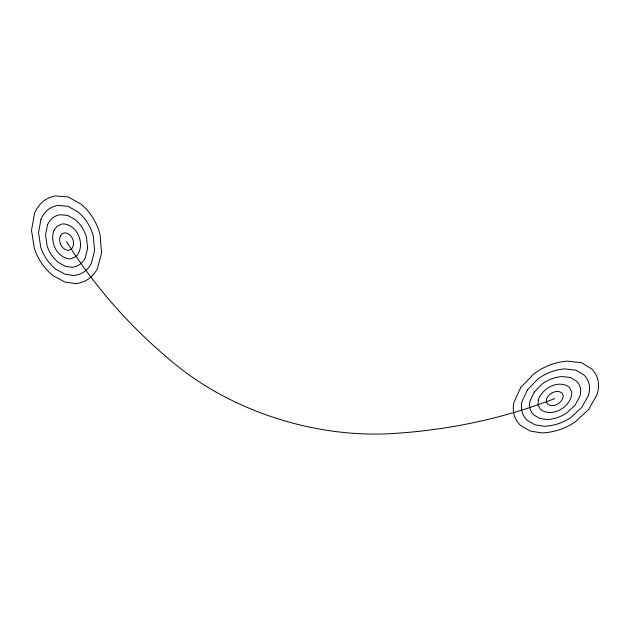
<?xml version="1.0" encoding="UTF-8"?>
<svg xmlns="http://www.w3.org/2000/svg" width="630" height="630" viewBox="0 0 630 630"><rect width="100%" height="100%" fill="white"/><g stroke="black" fill="none" stroke-linecap="round" stroke-linejoin="round"><path stroke-width="0.94" d="M66.591 241.66A642.104 515.742 -6.4 0 0 175.337 364.384A226.666 152.72 16.3 0 0 392.372 433.558A646.679 532.011 39 0 0 554.699 398.585M538.248 400.042L538.099 405.058L540.666 409.626C552.691 418.123 572.284 406.255 571.756 391.931L569.252 387.135C558.29 379.26 542.115 388.269 538.248 400.042M546.438 399.318L546.344 401.845L547.62 404.153C553.628 408.445 563.496 402.468 563.173 395.278L561.913 392.915C556.44 389.009 548.415 393.474 546.438 399.318M34.437 213.696L31.5 230.383L34.327 248.228A73.639 45.415 26.4 0 0 41.446 262.97A46.722 28.287 26.9 0 0 53.337 275.83L64.937 282.09L75.97 283.634A50.077 29.949 28 0 0 89.334 278.318A75.088 44.84 29 0 0 97.429 268.482L101.603 252.921L100.091 234.84A76.23 45.998 29.5 0 0 93.516 218.846A48.856 30.035 29 0 0 81.12 204.207L68.41 197.025L55.44 195.914A48.471 30.193 28 0 0 42.155 202.285A74.71 46.62 26.8 0 0 34.437 213.696M40.974 219.39L38.525 232.643L40.682 246.936A59.062 36.351 26.7 0 0 46.337 258.82A37.532 22.759 27.1 0 0 55.889 269.238L65.26 274.31L74.167 275.546A40.147 24.105 28 0 0 84.916 271.191A59.992 35.973 28.8 0 0 91.358 263.206L94.602 250.669L93.287 236.226A60.716 36.713 29.2 0 0 87.98 223.54A38.895 23.869 28.8 0 0 78.104 211.979L68.032 206.317L57.755 205.419A38.651 23.971 28 0 0 47.187 210.396A59.748 37.107 27 0 0 40.974 219.39M47.463 225.028L45.541 234.895L47.085 245.637A44.423 27.279 27 0 0 51.298 254.614A28.263 17.168 27.3 0 0 58.495 262.529L65.583 266.388L72.324 267.309A30.177 18.191 28 0 0 80.427 263.962A44.95 27.066 28.6 0 0 85.247 257.891L87.609 248.417L86.538 237.605A45.352 27.484 28.9 0 0 82.522 228.162A29.027 17.79 28.6 0 0 75.143 219.61L67.662 215.428L60.031 214.743A28.893 17.845 28 0 0 52.14 218.382A44.809 27.704 27.3 0 0 47.463 225.028M53.889 230.619C49.589 242.235 57.236 258.402 70.45 258.922L75.883 256.638C86.523 245.968 77.514 223.555 62.26 223.886L57.031 226.257L53.889 230.619M60.267 236.163C58.054 241.983 61.905 250.126 68.536 250.37L71.269 249.204C76.521 243.849 72.048 232.722 64.441 232.856L61.842 234.014L60.267 236.163M520.671 387.647L514.017 402.192A73.647 43.368 4.4 0 0 514.001 414.453A46.242 27.31 5.4 0 0 520.522 425.463L530.381 431.125L542.194 432.952A48.888 29.311 6.3 0 0 560.487 429.353A72.623 44.273 6.7 0 0 575.237 421.84L588.648 409.5L596.925 394.845A73.678 45.415 6.3 0 0 598.232 381.607A47.722 29.326 5.2 0 0 592.113 369.156L581.514 362.707L567.252 361.132A47.998 29.082 4.3 0 0 548.486 365.565A74.757 44.462 3.9 0 0 533.303 374.354L520.671 387.647M527.483 389.836L522.034 401.475A58.873 34.823 4.5 0 0 521.931 411.366A37.099 21.995 5.4 0 0 527.113 420.273L535.059 424.856L544.603 426.321A39.257 23.554 6.1 0 0 559.361 423.368A58.22 35.398 6.5 0 0 571.197 417.265L581.868 407.319L588.349 395.601A58.897 36.13 6.1 0 0 589.286 385.095A38.044 23.286 5.2 0 0 584.349 375.26L575.93 370.172L564.645 368.904A38.225 23.129 4.5 0 0 549.762 372.361A59.582 35.524 4.2 0 0 537.65 379.276L527.483 389.836M534.295 392.025L530.106 400.767A44.131 26.216 4.7 0 0 529.956 408.232A27.909 16.608 5.4 0 0 533.831 414.997L539.831 418.477L547.06 419.58A29.555 17.742 5.9 0 0 558.219 417.304A43.761 26.547 6.2 0 0 567.118 412.65L575.08 405.137L579.844 396.357A44.147 26.948 5.9 0 0 580.458 388.537A28.437 17.333 5.3 0 0 576.734 381.252L570.465 377.488L562.086 376.535A28.539 17.246 4.7 0 0 551.022 379.055A44.533 26.61 4.5 0 0 541.965 384.166L534.295 392.025"/></g></svg>
